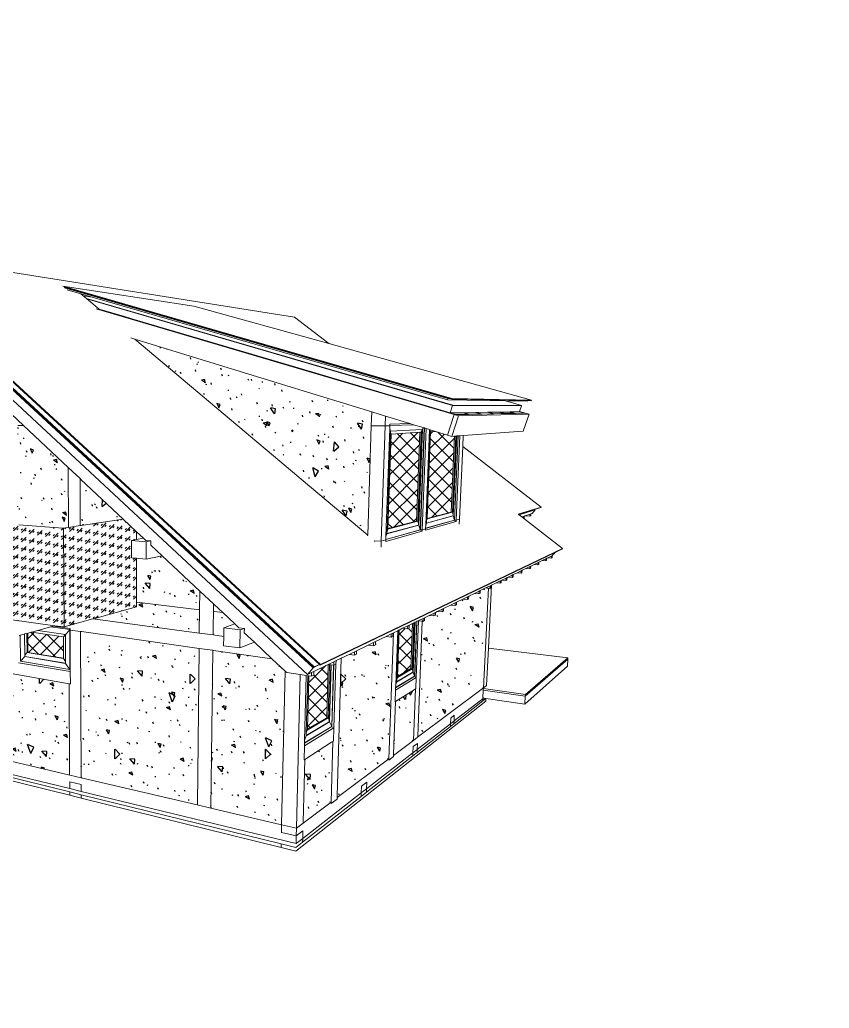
# Model space of a CAD drawing. Header units: millimetres. Extents: x 0 to 6720, y 0 to 297.
# Drawn here: x 1449.2 to 1692.5, y 0 to 297 of the extents above; entities that cross this region are included whole.
import ezdxf

# ---------------------------------------------------------------- set-up
doc = ezdxf.new("R2010")
doc.units = ezdxf.units.MM
doc.linetypes.add('K5LT32768', pattern=[0])
doc.layers.add('Системный слой', color=7, linetype='Continuous')

# ---------------------------------------------------------------- blocks, each defined once
blk = doc.blocks.new('U3')
at = {"layer": 'Системный слой', "color": 7, "linetype": 'K5LT32768', "lineweight": 18}
for p, q in [((1539.64, 103.32), (1404.29, 227.83)), ((1404.29, 227.83), (1531.81, 207.6)), ((1537.36, 102.32), (1405.23, 224.5)), ((1537.73, 102.56), (1405.65, 224.58)), ((1405.65, 224.44), (1537.65, 102.46)), ((1407.87, 224.25), (1539.27, 103.3)), ((1407.03, 219.99), (1535.73, 100.28)), ((1462.19, 216.94), (1579.1, 183.23)), ((1501.58, 210.97), (1462.19, 216.94)), ((1462.54, 216.63), (1577.93, 183.32)), ((1577.89, 183.21), (1462.72, 216.48)), ((1467.6, 214.67), (1463.44, 215.87)), ((1471.01, 213.68), (1467.6, 214.67)), ((1467.6, 214.67), (1468.32, 214.07)), ((1471.01, 213.68), (1468.32, 214.07)), ((1468.32, 214.07), (1469.26, 213.27)), ((1469.26, 213.27), (1469.44, 213.12)), ((1469.26, 213.27), (1579.34, 181.18)), ((1469.44, 213.12), (1473.07, 210.07)), ((1579.31, 181.07), (1469.44, 213.12)), ((1577.74, 182.76), (1471.01, 213.68)), ((1542.11, 199.68), (1501.58, 210.97)), ((1472.21, 210.18), (1579.77, 178.36)), ((1473.13, 210.01), (1472.85, 210.1)), ((1473.07, 210.07), (1473.13, 210.01)), ((1473.07, 210.07), (1480.7, 207.81)), ((1480.7, 207.78), (1473.13, 210.01)), ((1480.7, 207.78), (1480.7, 207.81)), ((1480.7, 207.81), (1482.93, 207.15)), ((1482.93, 207.12), (1480.7, 207.78)), ((1482.93, 207.12), (1482.93, 207.15)), ((1482.93, 207.15), (1531.89, 192.68)), ((1531.89, 192.64), (1482.93, 207.12)), ((1531.81, 207.6), (1542.11, 199.68)), ((1483.79, 201.04), (1482.62, 201.4)), ((1483.79, 201.04), (1531.16, 161.15)), ((1531.74, 186.34), (1483.79, 201.04)), ((1602.97, 182.74), (1542.11, 199.68)), ((1531.89, 192.64), (1531.89, 192.68)), ((1531.89, 192.68), (1534.58, 191.89)), ((1534.58, 191.85), (1531.89, 192.64)), ((1534.58, 191.85), (1534.58, 191.89)), ((1534.58, 191.89), (1555.78, 185.62)), ((1555.77, 185.58), (1534.58, 191.85)), ((1534.42, 185.51), (1531.74, 186.34)), ((1554.99, 179.21), (1534.42, 185.51)), ((1555.77, 185.58), (1555.78, 185.62)), ((1559.11, 184.6), (1555.77, 185.58)), ((1555.78, 185.62), (1559.11, 184.64)), ((1559.11, 184.6), (1559.11, 184.64)), ((1563.37, 183.38), (1559.11, 184.64)), ((1563.37, 183.34), (1559.11, 184.6)), ((1578.59, 178.88), (1563.37, 183.38)), ((1580.18, 178.37), (1563.37, 183.34)), ((1577.89, 183.21), (1577.74, 182.76)), ((1595.15, 182.47), (1577.74, 182.76)), ((1577.93, 183.32), (1577.89, 183.21)), ((1578.35, 183.2), (1577.89, 183.21)), ((1578.35, 183.2), (1577.93, 183.32)), ((1579.02, 183), (1578.35, 183.2)), ((1579.1, 183.23), (1579.02, 183)), ((1601.91, 182.57), (1579.02, 183)), ((1579.1, 183.23), (1602.97, 182.74)), ((1579.34, 181.18), (1579.31, 181.07)), ((1579.34, 181.18), (1599.99, 181.1)), ((1599.99, 181.1), (1595.15, 182.47)), ((1601.84, 182.36), (1595.15, 182.47)), ((1601.84, 182.36), (1601.91, 182.57)), ((1602.91, 182.55), (1601.91, 182.57)), ((1602.91, 182.55), (1602.97, 182.74)), ((1450.36, 175.07), (1446.65, 178.55)), ((1554.85, 175.02), (1554.99, 179.21)), ((1559.15, 177.93), (1554.99, 179.21)), ((1579.77, 178.36), (1577.75, 172.23)), ((1579.31, 181.07), (1578.59, 178.88)), ((1582.42, 178.94), (1578.59, 178.88)), ((1599.96, 181.01), (1579.31, 181.07)), ((1580.18, 178.37), (1579.77, 178.36)), ((1579.77, 178.36), (1581.07, 177.97)), ((1584.1, 178.44), (1580.18, 178.37)), ((1581.07, 177.97), (1602.3, 178.46)), ((1584.1, 178.44), (1582.42, 178.94)), ((1582.81, 178.94), (1582.42, 178.94)), ((1586.2, 179), (1582.81, 178.94)), ((1582.81, 178.94), (1584.49, 178.45)), ((1584.49, 178.45), (1584.1, 178.44)), ((1587.84, 178.52), (1584.49, 178.45)), ((1587.84, 178.52), (1586.2, 179)), ((1586.56, 179), (1586.2, 179)), ((1589.74, 179.05), (1586.56, 179)), ((1586.56, 179), (1588.2, 178.52)), ((1588.2, 178.52), (1587.84, 178.52)), ((1591.34, 178.58), (1588.2, 178.52)), ((1591.34, 178.58), (1589.74, 179.05)), ((1590.09, 179.05), (1589.74, 179.05)), ((1593.08, 179.1), (1590.09, 179.05)), ((1590.09, 179.05), (1591.68, 178.59)), ((1591.68, 178.59), (1591.34, 178.58)), ((1594.64, 178.65), (1591.68, 178.59)), ((1594.64, 178.65), (1593.08, 179.1)), ((1593.4, 179.1), (1593.08, 179.1)), ((1596.22, 179.14), (1593.4, 179.1)), ((1593.4, 179.1), (1594.96, 178.65)), ((1594.96, 178.65), (1594.64, 178.65)), ((1597.74, 178.71), (1594.96, 178.65)), ((1596.52, 179.15), (1596.22, 179.14)), ((1597.74, 178.71), (1596.22, 179.14)), ((1599.33, 179.19), (1596.52, 179.15)), ((1596.52, 179.15), (1598.04, 178.71)), ((1598.04, 178.71), (1597.74, 178.71)), ((1600.91, 178.77), (1598.04, 178.71)), ((1599.33, 179.19), (1599.34, 179.22)), ((1599.34, 179.22), (1599.36, 179.3)), ((1599.34, 179.22), (1600.91, 178.77)), ((1599.36, 179.3), (1599.96, 181.01)), ((1601.19, 178.77), (1599.36, 179.3)), ((1599.96, 181.01), (1599.99, 181.1)), ((1602.3, 178.46), (1600.53, 173.39)), ((1601.19, 178.77), (1600.91, 178.77)), ((1601.19, 178.77), (1602.3, 178.46)), ((1559.15, 177.93), (1559.05, 174.98)), ((1566.45, 175.69), (1559.15, 177.93)), ((1560.43, 175.05), (1560.45, 175.47)), ((1567.59, 175.34), (1560.43, 175.05)), ((1566.45, 175.69), (1560.45, 175.47)), ((1567.59, 175.34), (1566.45, 175.69)), ((1570.46, 174.46), (1567.59, 175.34)), ((1581.07, 177.97), (1579.04, 171.83)), ((1448.65, 175.09), (1450.36, 175.07)), ((1463.77, 162.48), (1450.36, 175.07)), ((1554.85, 175.02), (1553.78, 142.11)), ((1559.05, 174.98), (1554.85, 175.02)), ((1557.86, 140.3), (1559.05, 174.98)), ((1560.43, 175.03), (1559.05, 174.98)), ((1559.27, 141.71), (1560.4, 174.17)), ((1560.65, 173.09), (1559.61, 143.38)), ((1559.83, 144.12), (1560.82, 172.53)), ((1560.4, 174.17), (1560.43, 175.03)), ((1560.66, 173.38), (1560.4, 174.17)), ((1560.43, 175.03), (1560.43, 175.05)), ((1560.66, 173.38), (1560.65, 173.09)), ((1560.65, 173.09), (1560.82, 172.53)), ((1570.16, 173.88), (1560.66, 173.38)), ((1560.82, 172.53), (1569.47, 173.04)), ((1568.43, 146.35), (1569.47, 173.04)), ((1569.86, 173.06), (1568.82, 146.32)), ((1569.06, 145.6), (1570.16, 173.88)), ((1569.14, 145.15), (1570.26, 173.88)), ((1569.47, 173.04), (1569.86, 173.06)), ((1569.58, 143.76), (1570.78, 174.36)), ((1569.62, 143.75), (1570.82, 174.35)), ((1570.16, 173.88), (1569.86, 173.06)), ((1570.14, 143.77), (1571.34, 174.19)), ((1570.26, 173.88), (1570.16, 173.88)), ((1570.16, 173.88), (1570.16, 173.88)), ((1570.26, 173.88), (1570.46, 174.46)), ((1570.78, 174.36), (1570.46, 174.46)), ((1570.82, 174.35), (1570.78, 174.36)), ((1570.95, 174.31), (1570.82, 174.35)), ((1571.34, 174.19), (1570.95, 174.31)), ((1571.21, 145.12), (1572.35, 173.88)), ((1572.35, 173.88), (1571.34, 174.19)), ((1572.54, 173.7), (1571.45, 146.54)), ((1571.63, 147.17), (1572.67, 173.22)), ((1572.54, 173.82), (1572.35, 173.88)), ((1572.54, 173.82), (1572.54, 173.7)), ((1574.2, 173.31), (1572.54, 173.82)), ((1572.54, 173.7), (1572.67, 173.22)), ((1572.67, 173.22), (1574.2, 173.31)), ((1577.75, 172.23), (1574.2, 173.31)), ((1600.53, 173.39), (1582.47, 172.08)), ((1579.04, 171.83), (1577.75, 172.23)), ((1578.87, 149.04), (1579.85, 171.89)), ((1579.85, 171.89), (1579.04, 171.83)), ((1580.22, 171.92), (1579.23, 149.03)), ((1579.42, 148.36), (1580.44, 171.93)), ((1579.5, 147.93), (1580.54, 171.94)), ((1580.22, 171.92), (1579.85, 171.89)), ((1579.87, 146.64), (1580.97, 171.97)), ((1579.9, 146.64), (1581, 171.97)), ((1580.44, 171.93), (1580.22, 171.92)), ((1581.48, 172.01), (1580.38, 146.65)), ((1580.54, 171.94), (1580.44, 171.93)), ((1580.97, 171.97), (1580.54, 171.94)), ((1581, 171.97), (1580.97, 171.97)), ((1581.11, 171.98), (1581, 171.97)), ((1581.48, 172.01), (1581.11, 171.98)), ((1582.47, 172.08), (1581.48, 172.01)), ((1582.47, 172.08), (1582.32, 168.76)), ((1582.32, 168.76), (1581.36, 146.92)), ((1582.32, 168.76), (1605.94, 150.6)), ((1463.77, 162.48), (1463.86, 144.46)), ((1467.36, 159.12), (1463.77, 162.48)), ((1531.16, 161.15), (1533.78, 158.94)), ((1467.41, 145), (1467.36, 159.12)), ((1467.62, 158.87), (1467.36, 159.12)), ((1480.3, 146.97), (1467.62, 158.87)), ((1533.78, 158.94), (1553.78, 142.11)), ((1571.63, 147.17), (1578.87, 149.04)), ((1579.23, 149.03), (1571.63, 147.05)), ((1579.23, 149.03), (1578.87, 149.04)), ((1579.42, 148.36), (1579.23, 149.03)), ((1605.94, 150.6), (1599.02, 148.42)), ((1599.1, 148.35), (1603.94, 149.89)), ((1604.07, 149.79), (1599.23, 148.25)), ((1604.02, 149.73), (1599.27, 148.22)), ((1602.57, 148.44), (1602.79, 148.51)), ((1602.76, 147.93), (1602.79, 148.51)), ((1602.79, 148.51), (1603.15, 148.63)), ((1604.11, 149.76), (1603.15, 148.63)), ((1603.94, 149.89), (1605.84, 150.49)), ((1603.94, 149.89), (1604.07, 149.79)), ((1603.94, 149.89), (1604.11, 149.76)), ((1603.94, 149.89), (1603.94, 149.89)), ((1604.07, 149.79), (1604.02, 149.73)), ((1604.11, 149.76), (1604.02, 149.73)), ((1605.94, 150.6), (1605.84, 150.49)), ((1467.66, 145.04), (1480.3, 146.97)), ((1484.36, 143.17), (1480.3, 146.97)), ((1568.82, 146.32), (1559.82, 143.99)), ((1559.83, 144.12), (1568.43, 146.35)), ((1568.82, 146.32), (1568.43, 146.35)), ((1569.06, 145.6), (1568.82, 146.32)), ((1569.04, 145.15), (1569.06, 145.6)), ((1571.15, 143.67), (1580.36, 146.29)), ((1571.17, 144.2), (1579.87, 146.64)), ((1571.17, 144.19), (1579.9, 146.64)), ((1571.42, 145.76), (1571.21, 145.12)), ((1571.42, 145.79), (1579.4, 147.94)), ((1571.42, 145.76), (1579.5, 147.93)), ((1571.45, 146.54), (1571.42, 145.79)), ((1571.42, 145.79), (1571.42, 145.76)), ((1571.45, 146.54), (1571.63, 147.05)), ((1571.63, 147.05), (1571.63, 147.17)), ((1579.4, 147.94), (1579.42, 148.36)), ((1579.4, 147.94), (1579.5, 147.93)), ((1579.5, 147.93), (1579.87, 146.64)), ((1579.9, 146.64), (1579.87, 146.64)), ((1580.36, 146.29), (1580, 146.31)), ((1580.38, 146.65), (1580.01, 146.67)), ((1580.36, 146.29), (1580.38, 146.65)), ((1581.36, 146.92), (1580.38, 146.65)), ((1581.36, 146.92), (1581.29, 145.45)), ((1599.02, 148.42), (1599.1, 148.35)), ((1599.1, 148.35), (1599.23, 148.25)), ((1599.23, 148.25), (1599.27, 148.22)), ((1599.27, 148.22), (1600.05, 147.61)), ((1600.05, 147.61), (1600.58, 147.79)), ((1600.05, 147.61), (1600.55, 147.22)), ((1600.58, 147.79), (1600.55, 147.22)), ((1600.55, 147.22), (1600.58, 147.2)), ((1600.58, 147.79), (1600.81, 147.86)), ((1600.58, 147.2), (1600.77, 147.27)), ((1600.58, 147.2), (1612.27, 138.09)), ((1600.77, 147.27), (1600.81, 147.86)), ((1600.81, 147.86), (1601.04, 147.94)), ((1601.04, 147.94), (1602.57, 148.44)), ((1601.04, 147.94), (1602.54, 147.85)), ((1602.57, 148.44), (1602.54, 147.85)), ((1602.54, 147.85), (1602.76, 147.93)), ((1462.22, 144.21), (1448.99, 145.24)), ((1462.22, 144.21), (1463.86, 144.46)), ((1462.42, 144.19), (1462.22, 144.21)), ((1462.42, 144.19), (1462.59, 114.59)), ((1463.86, 144.46), (1467.41, 145)), ((1467.41, 145), (1467.66, 145.04)), ((1484.36, 143.17), (1484.35, 140.8)), ((1486.46, 141.19), (1484.36, 143.17)), ((1559.22, 140.27), (1570.13, 143.37)), ((1559.24, 140.85), (1569.58, 143.76)), ((1559.24, 140.84), (1569.62, 143.75)), ((1559.58, 142.57), (1559.27, 141.71)), ((1559.58, 142.61), (1569.04, 145.15)), ((1559.58, 142.57), (1569.14, 145.15)), ((1559.61, 143.38), (1559.58, 142.61)), ((1559.58, 142.61), (1559.58, 142.57)), ((1559.61, 143.38), (1559.82, 143.99)), ((1559.82, 143.99), (1559.83, 144.12)), ((1569.04, 145.15), (1569.14, 145.15)), ((1569.14, 145.15), (1569.58, 143.76)), ((1569.62, 143.75), (1569.58, 143.76)), ((1570.13, 143.37), (1569.74, 143.4)), ((1569.75, 143.79), (1570.14, 143.77)), ((1570.14, 143.77), (1570.13, 143.37)), ((1570.14, 143.77), (1571.17, 144.05)), ((1571.16, 143.8), (1571.15, 143.67)), ((1571.17, 144.05), (1571.16, 143.8)), ((1571.17, 144.2), (1571.21, 145.12)), ((1571.17, 144.19), (1571.17, 144.2)), ((1571.17, 144.05), (1571.17, 144.19)), ((1482.83, 140.52), (1482.82, 135.33)), ((1484.35, 140.8), (1482.83, 140.52)), ((1482.83, 140.52), (1487.26, 140.16)), ((1486.46, 141.19), (1484.35, 140.8)), ((1487.14, 140.55), (1486.46, 141.19)), ((1487.14, 140.55), (1488.67, 140.43)), ((1487.24, 134.93), (1487.26, 140.16)), ((1487.26, 140.16), (1488.67, 140.43)), ((1488.66, 139.13), (1488.67, 140.43)), ((1553.78, 142.11), (1553.77, 141.94)), ((1555.78, 140.25), (1555.79, 140.45)), ((1555.79, 140.45), (1557.86, 140.3)), ((1557.86, 140.3), (1557.8, 138.55)), ((1557.86, 140.3), (1559.23, 140.69)), ((1559.22, 140.42), (1559.23, 140.69)), ((1559.22, 140.27), (1559.22, 140.42)), ((1559.23, 140.69), (1559.24, 140.84)), ((1559.24, 140.85), (1559.27, 141.71)), ((1559.24, 140.84), (1559.24, 140.85)), ((1492.04, 135.95), (1488.66, 139.13)), ((1539.48, 103.11), (1610.07, 136.96)), ((1612.27, 138.09), (1539.64, 103.32)), ((1610.07, 136.96), (1609.22, 136)), ((1610.07, 136.96), (1612.16, 137.97)), ((1612.27, 138.09), (1612.16, 137.97)), ((1482.82, 135.33), (1484.33, 135.19)), ((1484.33, 135.19), (1484.28, 121.98)), ((1484.33, 135.19), (1487.24, 134.93)), ((1492.04, 135.95), (1487.24, 134.93)), ((1503.34, 125.35), (1492.04, 135.95)), ((1603.8, 133.35), (1604.98, 133.92)), ((1604.98, 133.92), (1604.94, 133.26)), ((1604.98, 133.92), (1605.22, 134.04)), ((1605.18, 133.38), (1605.22, 134.04)), ((1605.22, 134.04), (1606.18, 134.5)), ((1606.18, 134.5), (1607.33, 135.06)), ((1607.29, 134.42), (1606.18, 134.5)), ((1607.29, 134.42), (1607.33, 135.06)), ((1607.52, 134.53), (1607.29, 134.42)), ((1607.33, 135.06), (1607.56, 135.18)), ((1607.56, 135.18), (1607.52, 134.53)), ((1607.56, 135.18), (1607.88, 135.33)), ((1607.88, 135.33), (1609.02, 135.88)), ((1608.98, 135.25), (1607.88, 135.33)), ((1608.98, 135.25), (1609.02, 135.88)), ((1609.2, 135.36), (1608.98, 135.25)), ((1609.02, 135.88), (1609.2, 135.97)), ((1609.22, 136), (1609.2, 135.97)), ((1609.24, 135.99), (1609.2, 135.36)), ((1609.2, 135.97), (1609.24, 135.99)), ((1609.24, 135.99), (1609.22, 136)), ((1597.5, 130.29), (1598.69, 130.87)), ((1598.69, 130.87), (1599.91, 131.46)), ((1599.88, 130.77), (1598.69, 130.87)), ((1599.88, 130.77), (1599.91, 131.46)), ((1600.14, 130.9), (1599.88, 130.77)), ((1599.91, 131.46), (1600.18, 131.59)), ((1600.18, 131.59), (1600.14, 130.9)), ((1600.18, 131.59), (1601.31, 132.14)), ((1601.31, 132.14), (1602.51, 132.72)), ((1602.47, 132.05), (1601.31, 132.14)), ((1602.47, 132.05), (1602.51, 132.72)), ((1602.73, 132.17), (1602.47, 132.05)), ((1602.51, 132.72), (1602.76, 132.85)), ((1602.76, 132.85), (1602.73, 132.17)), ((1602.76, 132.85), (1603.8, 133.35)), ((1603.8, 133.35), (1604.94, 133.26)), ((1604.94, 133.26), (1605.18, 133.38)), ((1590.97, 127.12), (1592.35, 127.79)), ((1592.35, 127.79), (1593.63, 128.41)), ((1592.35, 127.79), (1593.6, 127.68)), ((1593.63, 128.41), (1593.6, 127.68)), ((1593.6, 127.68), (1593.9, 127.82)), ((1593.63, 128.41), (1593.93, 128.56)), ((1593.9, 127.82), (1593.93, 128.56)), ((1593.93, 128.56), (1594.09, 128.63)), ((1594.09, 128.63), (1595.36, 129.25)), ((1595.32, 128.53), (1594.09, 128.63)), ((1595.32, 128.53), (1595.36, 129.25)), ((1595.61, 128.67), (1595.32, 128.53)), ((1595.36, 129.25), (1595.65, 129.39)), ((1595.65, 129.39), (1595.61, 128.67)), ((1595.65, 129.39), (1595.97, 129.54)), ((1595.97, 129.54), (1597.22, 130.15)), ((1597.18, 129.44), (1595.97, 129.54)), ((1597.18, 129.44), (1597.22, 130.15)), ((1597.46, 129.58), (1597.18, 129.44)), ((1597.22, 130.15), (1597.5, 130.29)), ((1597.5, 130.29), (1597.46, 129.58)), ((1503.34, 125.35), (1503.27, 119.71)), ((1507.43, 121.51), (1503.34, 125.35)), ((1585.91, 124.66), (1587.26, 125.32)), ((1587.26, 125.32), (1587.22, 124.54)), ((1587.26, 125.32), (1587.6, 125.48)), ((1587.56, 124.7), (1587.6, 125.48)), ((1587.6, 125.48), (1589.22, 126.27)), ((1590.04, 126.19), (1588.6, 96.25)), ((1589.22, 126.27), (1590.54, 126.91)), ((1589.22, 126.27), (1589.71, 126.22)), ((1589.71, 126.22), (1590.04, 126.19)), ((1590.04, 126.19), (1590.5, 126.15)), ((1590.05, 108.16), (1590.97, 127.12)), ((1590.54, 126.91), (1590.5, 126.15)), ((1590.5, 126.15), (1590.82, 126.31)), ((1590.54, 126.91), (1590.86, 127.06)), ((1590.82, 126.31), (1590.86, 127.06)), ((1590.86, 127.06), (1590.97, 127.12)), ((1484.28, 121.98), (1484.27, 120.6)), ((1484.28, 121.98), (1503.27, 119.71)), ((1578.67, 121.14), (1580.09, 121.83)), ((1580.09, 121.83), (1580.05, 121)), ((1580.09, 121.83), (1580.47, 122.02)), ((1580.43, 121.19), (1580.47, 122.02)), ((1580.47, 122.02), (1582.4, 122.96)), ((1582.4, 122.96), (1583.78, 123.63)), ((1582.4, 122.96), (1583.75, 122.83)), ((1583.78, 123.63), (1583.75, 122.83)), ((1583.75, 122.83), (1584.1, 123)), ((1583.78, 123.63), (1584.14, 123.8)), ((1584.1, 123), (1584.14, 123.8)), ((1584.14, 123.8), (1585.91, 124.66)), ((1585.91, 124.66), (1587.22, 124.54)), ((1587.22, 124.54), (1587.56, 124.7)), ((1471.43, 117.04), (1484.27, 120.6)), ((1503.27, 119.71), (1503.19, 112.81)), ((1507.31, 112.16), (1507.43, 121.51)), ((1507.66, 121.3), (1507.43, 121.51)), ((1507.63, 119.19), (1510.24, 118.88)), ((1510.24, 118.88), (1507.66, 121.3)), ((1513.88, 115.46), (1510.24, 118.88)), ((1573.73, 118.74), (1574.15, 118.95)), ((1574.15, 118.95), (1574.12, 118.08)), ((1574.15, 118.95), (1574.7, 119.22)), ((1574.7, 119.22), (1576.15, 119.92)), ((1574.7, 119.22), (1576.11, 119.07)), ((1576.15, 119.92), (1576.11, 119.07)), ((1576.11, 119.07), (1576.52, 119.27)), ((1576.15, 119.92), (1576.55, 120.11)), ((1576.52, 119.27), (1576.55, 120.11)), ((1576.55, 120.11), (1578.67, 121.14)), ((1578.67, 121.14), (1580.05, 121)), ((1580.05, 121), (1580.43, 121.19)), ((1459.78, 114.92), (1446.24, 116.83)), ((1462.59, 114.59), (1471.18, 116.97)), ((1471.18, 116.97), (1471.43, 117.04)), ((1471.18, 116.97), (1503.19, 112.7)), ((1567.33, 101.4), (1567.9, 115.91)), ((1567.41, 100.95), (1568, 115.96)), ((1567.64, 115.78), (1567.9, 115.91)), ((1567.86, 99.78), (1568.5, 116.2)), ((1567.9, 99.77), (1568.54, 116.22)), ((1567.9, 115.91), (1568, 115.96)), ((1568, 115.96), (1568.5, 116.2)), ((1568.39, 99.42), (1569.06, 116.39)), ((1568.5, 116.2), (1568.54, 116.22)), ((1568.54, 116.22), (1568.67, 116.29)), ((1568.67, 116.29), (1568.91, 116.4)), ((1568.8, 81.76), (1570.18, 116.26)), ((1568.91, 116.4), (1570.41, 117.13)), ((1569.06, 116.39), (1568.91, 116.4)), ((1570.18, 116.26), (1569.06, 116.39)), ((1570.37, 116.24), (1570.18, 116.26)), ((1570.37, 116.24), (1570.41, 117.13)), ((1570.82, 116.46), (1570.37, 116.24)), ((1570.41, 117.13), (1570.85, 117.35)), ((1570.85, 117.35), (1570.82, 116.46)), ((1570.85, 117.35), (1572.26, 118.03)), ((1572.26, 118.03), (1573.73, 118.74)), ((1573.7, 117.88), (1572.26, 118.03)), ((1573.7, 117.88), (1573.73, 118.74)), ((1574.12, 118.08), (1573.7, 117.88)), ((1451.63, 112.7), (1452.73, 113)), ((1452.73, 113), (1454.64, 113.52)), ((1452.73, 113), (1462.34, 111.59)), ((1454.64, 113.52), (1458.5, 114.58)), ((1462.96, 112.31), (1454.64, 113.52)), ((1458.5, 114.58), (1459.26, 114.78)), ((1464.27, 113.76), (1458.5, 114.58)), ((1459.26, 114.78), (1459.78, 114.92)), ((1464.36, 114.06), (1459.26, 114.78)), ((1462.44, 114.55), (1459.78, 114.92)), ((1462.59, 114.59), (1462.44, 114.55)), ((1462.96, 112.31), (1464.27, 113.74)), ((1464.27, 113.74), (1464.27, 113.76)), ((1464.33, 101.81), (1464.27, 113.74)), ((1464.37, 113.64), (1464.36, 114.06)), ((1467.52, 113.19), (1464.37, 113.64)), ((1464.42, 101.34), (1464.37, 113.64)), ((1467.67, 69.27), (1467.52, 113.19)), ((1467.77, 113.15), (1467.52, 113.19)), ((1503.14, 108.12), (1467.77, 113.15)), ((1510.51, 111.84), (1510.55, 114.3)), ((1510.55, 114.3), (1513.88, 115.46)), ((1510.55, 114.3), (1515.45, 113.67)), ((1515.07, 114.34), (1513.88, 115.46)), ((1515.07, 114.34), (1516.73, 114.13)), ((1515.45, 113.67), (1515.36, 108.25)), ((1515.45, 113.67), (1516.73, 114.13)), ((1516.7, 112.81), (1516.73, 114.13)), ((1561.51, 112.81), (1562.8, 113.43)), ((1562.2, 97.18), (1562.8, 113.43)), ((1563.04, 113.55), (1562.5, 98.81)), ((1562.7, 99.71), (1563.22, 113.64)), ((1562.8, 113.43), (1563.04, 113.55)), ((1563.04, 113.55), (1563.22, 113.64)), ((1563.22, 113.64), (1564.27, 114.15)), ((1564.27, 114.15), (1565.81, 114.89)), ((1565.77, 113.98), (1564.27, 114.15)), ((1565.77, 113.98), (1565.81, 114.89)), ((1566.25, 114.21), (1565.77, 113.98)), ((1565.81, 114.89), (1566.28, 115.13)), ((1566.28, 115.13), (1566.25, 114.21)), ((1566.28, 115.13), (1567.25, 115.59)), ((1566.72, 102.06), (1567.25, 115.59)), ((1567.64, 115.78), (1567.1, 102)), ((1567.25, 115.59), (1567.64, 115.78)), ((1449.03, 112), (1449.36, 112.08)), ((1449.36, 112.08), (1449.38, 112.09)), ((1449.36, 112.08), (1449.44, 104.26)), ((1449.38, 112.09), (1450.65, 112.44)), ((1449.47, 104.27), (1449.38, 112.09)), ((1450.65, 112.44), (1450.71, 112.45)), ((1450.65, 112.44), (1450.72, 105.64)), ((1450.71, 112.45), (1451.37, 112.63)), ((1450.78, 106.13), (1450.71, 112.45)), ((1451.37, 112.63), (1451.63, 112.7)), ((1451.43, 106.84), (1451.37, 112.63)), ((1451.69, 106.92), (1451.63, 112.7)), ((1462.96, 112.26), (1462.34, 111.59)), ((1462.34, 111.59), (1462.37, 105.2)), ((1462.96, 112.26), (1462.96, 112.31)), ((1463, 104.22), (1462.96, 112.26)), ((1503.19, 112.81), (1503.19, 112.7)), ((1503.19, 112.7), (1507.31, 112.16)), ((1507.54, 112.24), (1507.31, 112.16)), ((1507.31, 112.16), (1510.51, 111.73)), ((1510.47, 108.93), (1510.51, 111.73)), ((1510.51, 111.73), (1510.51, 111.84)), ((1519.74, 109.96), (1515.36, 108.25)), ((1519.74, 109.96), (1516.7, 112.81)), ((1525.01, 105.01), (1519.74, 109.96)), ((1553.94, 109.13), (1555.56, 109.92)), ((1555.53, 108.93), (1555.56, 109.92)), ((1555.56, 109.92), (1556.11, 110.18)), ((1556.11, 110.18), (1556.08, 109.2)), ((1556.11, 110.18), (1559.3, 111.73)), ((1559.3, 111.73), (1560.87, 112.5)), ((1560.84, 111.54), (1559.3, 111.73)), ((1561.51, 112.81), (1560.14, 74.92)), ((1560.84, 111.54), (1560.87, 112.5)), ((1561.07, 111.66), (1560.84, 111.54)), ((1560.87, 112.5), (1561.38, 112.74)), ((1561.35, 111.8), (1561.07, 111.66)), ((1561.38, 112.74), (1561.35, 111.8)), ((1561.38, 112.74), (1561.51, 112.81)), ((1503.14, 108.12), (1502.6, 61.26)), ((1503.14, 108.12), (1507.25, 107.54)), ((1506.61, 60.13), (1507.25, 107.54)), ((1507.47, 107.51), (1507.25, 107.54)), ((1525.01, 105.01), (1507.47, 107.51)), ((1515.36, 108.25), (1510.47, 108.93)), ((1548.17, 106.33), (1549.83, 107.13)), ((1549.8, 106.11), (1549.83, 107.13)), ((1549.83, 107.13), (1550.42, 107.42)), ((1550.42, 107.42), (1550.39, 106.4)), ((1550.42, 107.42), (1553.94, 109.13)), ((1555.53, 108.93), (1553.94, 109.13)), ((1556.08, 109.2), (1555.53, 108.93)), ((1589.5, 96.93), (1590.05, 108.16)), ((1613.92, 105.26), (1590.05, 108.16)), ((1449.47, 104.27), (1449.44, 104.26)), ((1449.44, 104.26), (1464.33, 101.77)), ((1450.72, 105.64), (1449.47, 104.27)), ((1449.47, 104.27), (1464.33, 101.78)), ((1450.79, 105.66), (1450.72, 105.64)), ((1450.72, 105.64), (1463.01, 103.63)), ((1450.78, 106.13), (1451.43, 106.84)), ((1450.79, 105.66), (1450.78, 106.13)), ((1450.79, 105.66), (1463, 103.66)), ((1451.43, 106.84), (1451.69, 106.92)), ((1462.38, 105.08), (1451.43, 106.84)), ((1451.69, 106.92), (1462.37, 105.2)), ((1462.37, 105.2), (1462.38, 105.08)), ((1463, 104.22), (1462.38, 105.08)), ((1463, 103.66), (1463, 104.22)), ((1528.96, 101.3), (1525.01, 105.01)), ((1541.93, 103.29), (1543.63, 104.12)), ((1543.6, 103.06), (1543.63, 104.12)), ((1543.63, 104.12), (1544.28, 104.44)), ((1544.28, 104.44), (1544.25, 103.37)), ((1544.28, 104.44), (1545.84, 105.2)), ((1544.61, 63.69), (1545.84, 105.2)), ((1545.84, 105.2), (1548.17, 106.33)), ((1549.8, 106.11), (1548.17, 106.33)), ((1550.39, 106.4), (1549.8, 106.11)), ((1613.89, 104.87), (1601.12, 93.79)), ((1601.15, 94.24), (1613.92, 105.26)), ((1613.77, 102.76), (1613.89, 104.87)), ((1613.89, 104.87), (1613.92, 105.26)), ((1464.1, 97.5), (1434.02, 102.81)), ((1448.86, 103.83), (1464.43, 101.21)), ((1463.01, 103.63), (1463, 103.66)), ((1463.01, 103.63), (1464.33, 101.81)), ((1464.33, 101.78), (1464.33, 101.81)), ((1464.33, 101.77), (1464.33, 101.78)), ((1464.43, 101.21), (1464.42, 101.34)), ((1464.44, 97.44), (1464.43, 101.21)), ((1528.96, 101.3), (1527.92, 55.33)), ((1529.45, 100.85), (1528.96, 101.3)), ((1535.73, 100.28), (1537.36, 102.32)), ((1536.91, 100.86), (1537.61, 101.2)), ((1537.65, 102.46), (1537.36, 102.32)), ((1537.61, 101.2), (1537.58, 100.09)), ((1537.61, 101.2), (1541.92, 103.29)), ((1537.65, 102.46), (1539.32, 103.26)), ((1537.65, 102.46), (1537.73, 102.56)), ((1539.27, 103.3), (1537.73, 102.56)), ((1539.27, 103.3), (1539.32, 103.26)), ((1539.32, 103.26), (1539.48, 103.11)), ((1539.48, 103.11), (1539.64, 103.32)), ((1541.47, 87.3), (1541.92, 103.29)), ((1542.35, 103.23), (1541.9, 87.22)), ((1541.92, 103.29), (1541.93, 103.29)), ((1542.35, 103.23), (1541.93, 103.29)), ((1542.24, 86.54), (1542.72, 103.18)), ((1542.34, 86.01), (1542.83, 103.17)), ((1542.72, 103.18), (1542.35, 103.23)), ((1542.83, 103.17), (1542.72, 103.18)), ((1543.53, 103.07), (1542.83, 103.17)), ((1543, 84.7), (1543.53, 103.07)), ((1543.04, 84.69), (1543.57, 103.06)), ((1543.57, 103.06), (1543.53, 103.07)), ((1543.6, 103.06), (1543.57, 103.06)), ((1543.75, 103.13), (1543.6, 103.06)), ((1544.19, 103.35), (1543.64, 84.28)), ((1544.19, 103.35), (1543.75, 103.13)), ((1544.25, 103.37), (1544.19, 103.35)), ((1567.1, 102), (1562.69, 99.42)), ((1562.7, 99.71), (1566.72, 102.06)), ((1567.1, 102), (1566.72, 102.06)), ((1567.33, 101.4), (1567.1, 102)), ((1567.32, 100.96), (1567.33, 101.4)), ((1613.77, 102.76), (1601, 91.38)), ((1533.48, 100.25), (1529.45, 100.85)), ((1532.35, 54.09), (1533.48, 100.25)), ((1535.3, 99.98), (1533.48, 100.25)), ((1534.81, 80.42), (1535.3, 99.98)), ((1535.78, 99.91), (1535.3, 99.98)), ((1535.78, 99.91), (1535.34, 82.72)), ((1535.65, 83.9), (1536.06, 99.87)), ((1535.73, 100.28), (1536.91, 100.86)), ((1536.06, 99.87), (1535.78, 99.91)), ((1536.88, 99.75), (1536.06, 99.87)), ((1536.88, 99.75), (1536.91, 100.86)), ((1537.58, 100.09), (1536.88, 99.75)), ((1562.14, 95.6), (1568.39, 99.42)), ((1562.17, 96.33), (1567.86, 99.78)), ((1562.17, 96.3), (1567.9, 99.77)), ((1562.47, 98.08), (1567.32, 100.96)), ((1562.47, 98), (1567.41, 100.95)), ((1562.5, 98.81), (1562.47, 98.08)), ((1562.47, 98.08), (1562.47, 98)), ((1562.5, 98.81), (1562.69, 99.42)), ((1562.69, 99.42), (1562.7, 99.71)), ((1567.32, 100.96), (1567.41, 100.95)), ((1567.41, 100.95), (1567.86, 99.78)), ((1567.9, 99.77), (1567.86, 99.78)), ((1568.01, 99.48), (1568.39, 99.42)), ((1568.26, 96.04), (1568.39, 99.42)), ((1464.44, 97.44), (1464.1, 97.5)), ((1464.1, 97.5), (1464.23, 70.25)), ((1562.14, 95.6), (1562.01, 92.06)), ((1562.14, 95.6), (1562.15, 95.9)), ((1562.15, 95.9), (1562.17, 96.3)), ((1562.15, 92.15), (1567.74, 95.7)), ((1562.17, 96.33), (1562.2, 97.18)), ((1562.17, 96.3), (1562.17, 96.33)), ((1562.47, 98), (1562.2, 97.18)), ((1567.52, 80.45), (1568.13, 95.95)), ((1567.74, 95.7), (1568.13, 95.95)), ((1568.13, 95.95), (1568.26, 96.04)), ((1568.79, 81.4), (1588.6, 96.25)), ((1588.27, 96.3), (1588.6, 96.25)), ((1588.41, 93.23), (1588.52, 95.59)), ((1588.52, 95.59), (1588.55, 96.03)), ((1601.12, 93.79), (1588.52, 95.59)), ((1588.55, 96.03), (1601.15, 94.24)), ((1588.6, 96.25), (1589.5, 96.93)), ((1589.49, 96.74), (1589.5, 96.93)), ((1532.18, 47.16), (1589.28, 92.25)), ((1561.57, 76.35), (1562.15, 92.15)), ((1562.15, 92.15), (1562.01, 92.06)), ((1579.68, 85.48), (1588.41, 92.32)), ((1588.45, 93.11), (1579.72, 86.33)), ((1588.45, 93.22), (1588.41, 93.23)), ((1588.45, 93.11), (1588.41, 92.32)), ((1589.31, 93.03), (1588.41, 92.32)), ((1588.45, 93.22), (1588.45, 93.11)), ((1588.57, 93.2), (1588.45, 93.22)), ((1588.57, 93.2), (1588.45, 93.11)), ((1589.32, 93.09), (1588.57, 93.2)), ((1589.31, 93.03), (1589.28, 92.25)), ((1589.32, 93.09), (1589.31, 93.03)), ((1601, 91.38), (1589.32, 93.09)), ((1601, 91.38), (1601.12, 93.79)), ((1601.12, 93.79), (1601.15, 94.24)), ((1541.9, 87.22), (1535.64, 83.55)), ((1535.65, 83.9), (1541.47, 87.3)), ((1541.9, 87.22), (1541.47, 87.3)), ((1542.24, 86.54), (1541.9, 87.22)), ((1542.23, 86.03), (1542.24, 86.54)), ((1578.72, 87.2), (1578.65, 85.5)), ((1579.72, 86.33), (1578.65, 85.5)), ((1579.79, 88.01), (1578.72, 87.2)), ((1579.68, 85.48), (1579.72, 86.33)), ((1579.72, 86.33), (1579.79, 88.01)), ((1534.77, 78.86), (1543.64, 84.28)), ((1534.79, 79.72), (1543, 84.7)), ((1534.79, 79.68), (1543.04, 84.69)), ((1535.32, 81.92), (1542.23, 86.03)), ((1535.32, 81.83), (1542.34, 86.01)), ((1535.34, 82.72), (1535.64, 83.55)), ((1535.64, 83.55), (1535.65, 83.9)), ((1542.23, 86.03), (1542.34, 86.01)), ((1542.34, 86.01), (1543, 84.7)), ((1543.04, 84.69), (1543, 84.7)), ((1543.21, 84.36), (1543.64, 84.28)), ((1543.52, 80.29), (1543.64, 84.28)), ((1568.61, 76.82), (1578.61, 84.65)), ((1578.65, 85.5), (1568.64, 77.73)), ((1578.61, 84.65), (1578.65, 85.5)), ((1578.61, 84.65), (1579.68, 85.48)), ((1534.79, 79.72), (1534.81, 80.42)), ((1535.32, 81.83), (1534.81, 80.42)), ((1535.34, 82.72), (1535.32, 81.92)), ((1535.32, 81.92), (1535.32, 81.83)), ((1543.52, 80.29), (1543.34, 80.18)), ((1561.55, 75.98), (1567.52, 80.45)), ((1567.14, 80.52), (1567.52, 80.45)), ((1567.52, 80.45), (1568.79, 81.4)), ((1568.79, 81.4), (1568.8, 81.76)), ((1534.77, 78.86), (1534.66, 74.65)), ((1534.77, 79.22), (1534.79, 79.68)), ((1534.77, 78.86), (1534.77, 79.22)), ((1534.79, 79.68), (1534.79, 79.72)), ((1534.86, 74.78), (1542.9, 79.9)), ((1543.34, 80.18), (1542.81, 61.94)), ((1542.9, 79.9), (1543.34, 80.18)), ((1567.45, 78.6), (1567.37, 76.74)), ((1567.37, 76.74), (1568.64, 77.73)), ((1568.72, 79.57), (1567.45, 78.6)), ((1568.61, 76.82), (1568.64, 77.73)), ((1568.64, 77.73), (1568.72, 79.57)), ((1434.21, 77.11), (1464.24, 70.07)), ((1534.38, 56.05), (1534.86, 74.78)), ((1534.86, 74.78), (1534.66, 74.65)), ((1544.6, 63.27), (1560.14, 74.92)), ((1553.39, 64.9), (1567.34, 75.82)), ((1567.37, 76.74), (1553.42, 65.92)), ((1559.75, 74.99), (1560.14, 74.92)), ((1560.12, 74.53), (1561.54, 75.59)), ((1560.14, 74.92), (1560.12, 74.53)), ((1561.54, 75.59), (1561.55, 75.98)), ((1561.55, 75.98), (1561.57, 76.35)), ((1567.34, 75.82), (1568.61, 76.82)), ((1567.37, 76.74), (1567.34, 75.82)), ((1434.28, 73.29), (1464.26, 66)), ((1434.3, 72.34), (1464.26, 64.99)), ((1464.27, 63.97), (1434.32, 71.38)), ((1464.23, 70.25), (1464.24, 70.07)), ((1464.24, 70.07), (1467.67, 69.27)), ((1467.67, 69.27), (1467.92, 69.38)), ((1467.67, 69.27), (1502.59, 61.07)), ((1467.68, 67.21), (1464.25, 68.03)), ((1464.26, 66), (1464.25, 68.03)), ((1464.26, 66), (1467.69, 65.17)), ((1467.68, 67.21), (1467.69, 65.17)), ((1551.91, 66.74), (1551.84, 64.69)), ((1553.42, 65.92), (1551.84, 64.69)), ((1553.49, 67.95), (1551.91, 66.74)), ((1553.39, 64.9), (1553.42, 65.92)), ((1553.42, 65.92), (1553.49, 67.95)), ((1464.26, 64.99), (1467.69, 64.14)), ((1464.26, 64.99), (1464.27, 63.97)), ((1464.27, 63.97), (1467.69, 63.12)), ((1532.24, 49.47), (1467.69, 65.17)), ((1467.69, 64.14), (1467.69, 63.12)), ((1467.69, 64.14), (1527.79, 49.4)), ((1467.69, 63.12), (1527.76, 48.26)), ((1534.23, 49.9), (1551.81, 63.66)), ((1551.84, 64.69), (1534.26, 51.04)), ((1542.8, 61.5), (1544.58, 62.84)), ((1544.6, 63.27), (1544.58, 62.84)), ((1544.6, 63.27), (1544.61, 63.69)), ((1551.81, 63.66), (1553.39, 64.9)), ((1551.81, 63.66), (1551.84, 64.69)), ((1502.6, 61.26), (1502.59, 61.07)), ((1502.59, 61.07), (1506.61, 60.13)), ((1506.61, 60.13), (1506.84, 60.27)), ((1506.61, 60.13), (1527.92, 55.13)), ((1534.37, 55.61), (1542.81, 61.94)), ((1542.39, 62.03), (1542.81, 61.94)), ((1542.8, 61.5), (1542.81, 61.94)), ((1527.87, 52.84), (1527.92, 55.13)), ((1527.92, 55.33), (1527.92, 55.13)), ((1527.92, 55.13), (1532.35, 54.09)), ((1532.35, 54.09), (1532.29, 51.78)), ((1532.35, 54.09), (1534.37, 55.61)), ((1534.37, 55.61), (1534.38, 56.05)), ((1532.29, 51.78), (1527.87, 52.84)), ((1532.29, 51.78), (1532.24, 49.47)), ((1534.26, 51.04), (1532.24, 49.47)), ((1534.31, 53.32), (1532.29, 51.78)), ((1534.23, 49.9), (1534.26, 51.04)), ((1534.31, 53.32), (1534.26, 51.04)), ((1527.79, 49.4), (1527.76, 48.26)), ((1527.76, 48.26), (1532.18, 47.16)), ((1527.79, 49.4), (1532.21, 48.32)), ((1532.21, 48.32), (1534.23, 49.9))]:
    blk.add_line(p, q, dxfattribs=at)

msp = doc.modelspace()

# ---------------------------------------------------------------- hatches: boundary and pattern name
at = {"layer": 'Системный слой'}
h = msp.add_hatch(dxfattribs=at)
h.set_pattern_fill('', angle=40, style=0, pattern_type=0)
h.set_pattern_definition([(40, (7.66, 6.428), (-20.5692, 24.5134), [2, -30]), (130, (9.193, 7.713), (-24.5134, -20.5692), [2, -30]), (85, (7.66, 6.428), (-20.56883, 24.51297), [2.828, -42.426]), (60, (9.193, 7.713), (-27.7128, 16), [2, -30]), (150, (10.192, 9.445), (-16, -27.7128), [2, -30]), (105, (9.193, 7.713), (-27.7123, 15.9997), [2.828, -42.426]), (80, (16.853, 14.141), (-26.0974, 4.60168), [1.5, -25]), (170, (17.114, 15.618), (-4.60168, -26.0974), [1.5, -25]), (125, (16.853, 14.141), (-26.09695, 4.6016), [2.121, -35.355]), (100, (-18.796, -15.771), (-15.75692, -2.77837), [1, -15]), (190, (-18.97, -14.787), (2.77837, -15.75692), [1, -15]), (145, (-18.796, -15.771), (-15.75733, -2.77844), [1.414, -21.213]), (70, (1.233, 14.088), (-15.03508, 5.47232), [1, -15]), (160, (1.575, 15.028), (-5.47232, -15.03508), [1, -15]), (115, (1.233, 14.088), (-15.03547, 5.47246), [1.414, -21.213]), (85, (0, 0), (-9.351857, 7.84492), [0.3, -10]), (65, (0, 0), (-2.418448, 6.64463), [0.3, -10]), (105, (0, 0), (-6.193075, 7.658056), [0.5, -12]), (110, (0, 0), (-7.94593, 1.36463), [0.5, -7])])
h.paths.add_polyline_path([(1553.77846, 142.10779), (1554.85214, 175.01876), (1554.9888, 179.20635), (1534.42324, 185.51301), (1531.74268, 186.33504), (1483.78806, 201.04086), (1531.1639, 161.14957), (1533.7832, 158.94408)])
h.paths.add_polyline_path([(1463.86446, 144.4571), (1463.77464, 162.47802), (1450.36026, 175.0661), (1448.65172, 175.08717), (1448.38119, 175.0905), (1448.71861, 145.25601), (1448.98602, 145.23522), (1462.22259, 144.2064)])
h.paths.add_polyline_path([(1414.73155, 175.50547), (1402.66788, 175.65424), (1402.38022, 175.65778), (1403.19377, 148.79445), (1403.4788, 148.7723), (1415.42837, 147.84351)])
h.paths.add_polyline_path([(1414.22803, 195.4943), (1402.17625, 182.39307), (1402.26268, 179.53948), (1414.63082, 179.50409), (1414.63077, 179.5061), (1414.23601, 195.17687)])
h.paths.add_polyline_path([(1467.35615, 159.11712), (1467.40562, 144.99781), (1467.66289, 145.0371), (1480.30357, 146.96724), (1467.6159, 158.87338)])
h = msp.add_hatch(dxfattribs=at)
h.set_pattern_fill('', angle=45, style=0, pattern_type=0)
h.set_pattern_definition([(45, (7.07, 7.07), (-22.6274, 22.6274), [2, -30]), (135, (8.485, 8.485), (-22.6274, -22.6274), [2, -30]), (90, (7.07, 7.07), (-22.627, 22.627), [2.828, -42.426]), (65, (8.485, 8.485), (-29.00185, 13.5238), [2, -30]), (155, (9.33, 10.298), (-13.5238, -29.00185), [2, -30]), (110, (8.485, 8.485), (-29.0013, 13.52354), [2.828, -42.426]), (85, (15.556, 15.556), (-26.39916, 2.30963), [1.5, -25]), (175, (15.687, 17.05), (-2.30963, -26.39916), [1.5, -25]), (130, (15.556, 15.556), (-26.3987, 2.30959), [2.121, -35.355]), (105, (-17.35, -17.35), (-15.45481, -4.1411), [1, -15]), (195, (-17.608, -16.384), (4.1411, -15.45481), [1, -15]), (150, (-17.35, -17.35), (-15.45521, -4.14121), [1.414, -21.213]), (75, (9e-16, 14.142), (-15.45481, 4.1411), [1, -15]), (165, (0.259, 15.108), (-4.1411, -15.45481), [1, -15]), (120, (9e-16, 14.142), (-15.45521, 4.14121), [1.414, -21.213]), (90, (0, 0), (-10, 7), [0.3, -10]), (70, (0, 0), (-2.988362, 6.408564), [0.3, -10]), (110, (0, 0), (-6.836952, 7.089153), [0.5, -12]), (115, (0, 0), (-8.034628, 0.666903), [0.5, -7])])
h.paths.add_polyline_path([(1570.1816, 116.26254), (1568.80423, 81.75694), (1568.79009, 81.40281), (1588.60012, 96.24936), (1590.04085, 126.19379), (1589.70699, 126.22426), (1589.22205, 126.26851), (1587.59647, 125.47885), (1587.55994, 124.70338), (1587.22346, 124.53769), (1585.91366, 124.66141), (1584.13951, 123.79959), (1584.10304, 123.00112), (1583.74576, 122.82518), (1582.40401, 122.95656), (1580.46576, 122.01502), (1580.42942, 121.19213), (1580.04935, 121.00498), (1578.67415, 121.14474), (1576.55415, 120.1149), (1576.51804, 119.26607), (1576.11293, 119.06659), (1574.7027, 119.21556), (1574.1532, 118.94861), (1574.11727, 118.08387), (1573.6964, 117.87662), (1572.26496, 118.0314), (1570.85341, 117.34572), (1570.81779, 116.45915), (1570.37476, 116.24099)])
h.paths.add_polyline_path([(1567.51898, 80.45018), (1568.12964, 95.95388), (1567.73824, 95.70477), (1562.1502, 92.14819), (1561.56737, 76.35206), (1561.55362, 75.97946)])
h.paths.add_polyline_path([(1560.13914, 74.91938), (1561.51474, 112.80934), (1561.38058, 112.74417), (1561.34618, 111.79509), (1561.07194, 111.66005), (1560.83637, 111.54405), (1559.29595, 111.73154), (1556.1088, 110.18334), (1556.0753, 109.19958), (1555.5263, 108.92924), (1553.94273, 109.13115), (1550.42421, 107.42198), (1550.39187, 106.40092), (1549.79896, 106.10895), (1548.1701, 106.32702), (1545.84297, 105.19659), (1544.60744, 63.68548), (1544.59507, 63.26994)])
h.paths.add_polyline_path([(1534.86021, 74.77913), (1534.384, 56.05007), (1534.37278, 55.60888), (1542.81427, 61.93532), (1543.34351, 80.17844), (1542.90253, 79.89777)])
h.paths.add_polyline_path([(1527.92458, 55.33097), (1528.96493, 101.3033), (1525.01039, 105.01424), (1507.4725, 107.50754), (1507.24589, 107.53976), (1506.61291, 60.13053), (1527.92009, 55.13259)])
h.paths.add_polyline_path([(1503.1393, 108.12357), (1467.77117, 113.15173), (1467.51707, 113.18785), (1467.67097, 69.265), (1502.59327, 61.07341), (1502.59547, 61.26288)])
h.paths.add_polyline_path([(1471.1752, 116.96878), (1503.19247, 112.70472), (1503.19375, 112.81483), (1503.27376, 119.70915), (1484.2792, 121.97794), (1484.27425, 120.59713), (1471.42734, 117.03862)])
h.paths.add_polyline_path([(1484.2792, 121.97794), (1503.27376, 119.70915), (1503.33923, 125.35053), (1492.04098, 135.95283), (1487.23582, 134.92504), (1484.32652, 135.19432)])
h.paths.add_polyline_path([(1513.88069, 115.45839), (1510.23725, 118.87741), (1507.65795, 121.29783), (1507.4324, 121.50949), (1507.30753, 112.15668), (1510.51211, 111.72989), (1510.51375, 111.84153), (1510.5499, 114.29872)])
h.paths.add_polyline_path([(1464.09849, 97.50415), (1434.02331, 102.81112), (1433.75323, 102.85878), (1434.21354, 77.11299), (1464.23523, 70.07091), (1464.23435, 70.24682)])
h.paths.add_polyline_path([(1434.08548, 106.89088), (1447.56601, 104.63704), (1447.4828, 111.57424), (1446.31092, 111.25503), (1444.46607, 111.53742), (1444.45391, 112.45314), (1442.27195, 111.87327), (1440.45973, 112.15067), (1440.38648, 117.04491), (1433.88933, 117.96858)])
h.paths.add_polyline_path([(1418.20157, 109.54654), (1430.67529, 107.46104), (1430.46474, 118.45544), (1423.37576, 119.46325), (1417.98837, 118.27599)])
h.paths.add_polyline_path([(1430.75329, 103.38814), (1404.70922, 107.9838), (1404.42819, 108.03339), (1405.1582, 83.92839), (1431.24313, 77.80974), (1431.23999, 77.9739)])
h.paths.add_polyline_path([(1402.55979, 84.69062), (1401.37014, 122.59171), (1393.36406, 123.72991), (1380.43853, 121.33811), (1379.08964, 121.54458), (1379.06784, 122.07878), (1378.65674, 122.00398), (1378.37258, 121.95227), (1379.68979, 89.90242), (1402.56462, 84.53676)])
h.paths.add_polyline_path([(1389.01332, 153.97649), (1389.16111, 149.88515), (1400.54121, 149.00062), (1399.70345, 175.69079), (1399.5911, 179.27038), (1399.5824, 179.54715), (1399.58162, 179.57251), (1377.01278, 155.0384), (1377.08264, 153.3386), (1352.15678, 151.23415), (1352.35384, 147.40938), (1353.62075, 147.5303), (1358.13756, 147.96137), (1359.07583, 148.05091), (1362.78285, 148.4047), (1363.89657, 148.51099), (1363.74147, 151.83353), (1363.90911, 151.84787), (1377.38654, 153.00087), (1388.88878, 153.98489)])
h = msp.add_hatch(dxfattribs=at)
h.set_pattern_fill('', angle=45, style=0, pattern_type=0)
h.set_pattern_definition([(45, (0, 0), (-2.1213203, 2.1213203), []), (135, (0, 0), (-2.1213203, -2.1213203), [])])
h.paths.add_polyline_path([(1428.24074, 146.84766), (1427.72304, 172.92546), (1418.30943, 173.09389), (1418.91526, 147.57249)])
h.paths.add_polyline_path([(1406.45338, 114.1893), (1415.04869, 112.80786), (1414.92538, 117.60097), (1410.79693, 116.69115), (1409.22906, 116.93114), (1409.2098, 117.6157), (1407.36306, 117.21677), (1406.36003, 117.37031)])
h.paths.add_polyline_path([(1451.68624, 106.91944), (1462.37436, 105.20164), (1462.33794, 111.5918), (1452.73452, 113.00476), (1451.62705, 112.7031)])
h.paths.add_polyline_path([(1568.43497, 146.34684), (1569.46756, 173.03814), (1560.82348, 172.53499), (1559.82543, 144.12002)])
h.paths.add_polyline_path([(1572.67447, 173.2248), (1571.63223, 147.1738), (1578.86595, 149.04477), (1579.84809, 171.88863), (1579.04228, 171.83009), (1577.75056, 172.2262), (1574.20389, 173.31383)])
h.paths.add_polyline_path([(1563.2195, 113.63745), (1562.70393, 99.70826), (1566.72153, 102.05638), (1567.24521, 115.59299), (1566.28295, 115.12556), (1566.24785, 114.2088), (1565.77319, 113.97506), (1564.27385, 114.14962)])
h.paths.add_polyline_path([(1541.46716, 87.29626), (1541.91687, 103.28944), (1537.60618, 101.19546), (1537.57713, 100.09062), (1536.87902, 99.74685), (1536.05874, 99.86886), (1535.64879, 83.89566)])
h = msp.add_hatch(dxfattribs=at)
h.set_pattern_fill('', angle=45, style=0, pattern_type=0)
h.set_pattern_definition([(45, (0, 0), (2e-16, 2.828427), [2, -1.4]), (45, (1.0607, 0.3536), (2e-16, 2.828427), [0.6, -2.8]), (45, (-0.0707, 0.6364), (2e-16, 2.828427), [0.6, -2.8])])
h.paths.add_polyline_path([(1432.97333, 146.47982), (1430.2266, 146.69331), (1430.19939, 146.69542), (1429.62232, 146.74028), (1429.41533, 146.75637), (1428.24074, 146.84766), (1418.91526, 147.57249), (1418.63527, 147.59425), (1417.51786, 147.6811), (1417.15758, 147.70911), (1417.12954, 147.71129), (1416.84479, 147.73342), (1416.56392, 147.75525), (1415.42837, 147.84351), (1403.4788, 148.7723), (1403.19377, 148.79445), (1400.54121, 149.00062), (1389.16111, 149.88515), (1363.90911, 151.84787), (1363.74147, 151.83353), (1363.89657, 148.51099), (1364.04838, 145.25922), (1364.08755, 144.42013), (1364.13325, 143.44105), (1364.84045, 128.29215), (1375.87862, 126.73793), (1375.9559, 126.72705), (1377.28632, 126.53972), (1378.89507, 126.31321), (1380.246, 126.12299), (1395.03971, 124.03998), (1405.67023, 122.54316), (1407.21528, 122.32561), (1409.08466, 122.06239), (1410.6554, 121.84122), (1425.00068, 119.82135), (1440.37733, 117.65626), (1442.19346, 117.40054), (1444.39235, 117.09093), (1446.24126, 116.8306), (1459.78097, 114.92415), (1462.44134, 114.54956), (1462.58958, 114.59062), (1462.42421, 144.19073), (1462.22259, 144.2064), (1448.98602, 145.23522), (1448.71861, 145.25601), (1447.07725, 145.38358), (1433.38503, 146.44782), (1433.33021, 146.45208), (1433.24794, 146.45847)])
h.paths.add_polyline_path([(1462.42421, 144.19073), (1462.58958, 114.59062), (1471.1752, 116.96878), (1471.42734, 117.03862), (1484.27425, 120.59713), (1484.2792, 121.97794), (1484.32652, 135.19432), (1482.81779, 135.33397), (1482.83309, 140.52233), (1484.3466, 140.80075), (1484.35507, 143.16531), (1480.30357, 146.96724), (1467.66289, 145.0371), (1467.40562, 144.99781), (1463.86446, 144.4571), (1462.22259, 144.2064)])

# ---------------------------------------------------------------- block references
msp.add_blockref('U3', (0, 0), dxfattribs=at)

doc.saveas('drawing.dxf')
